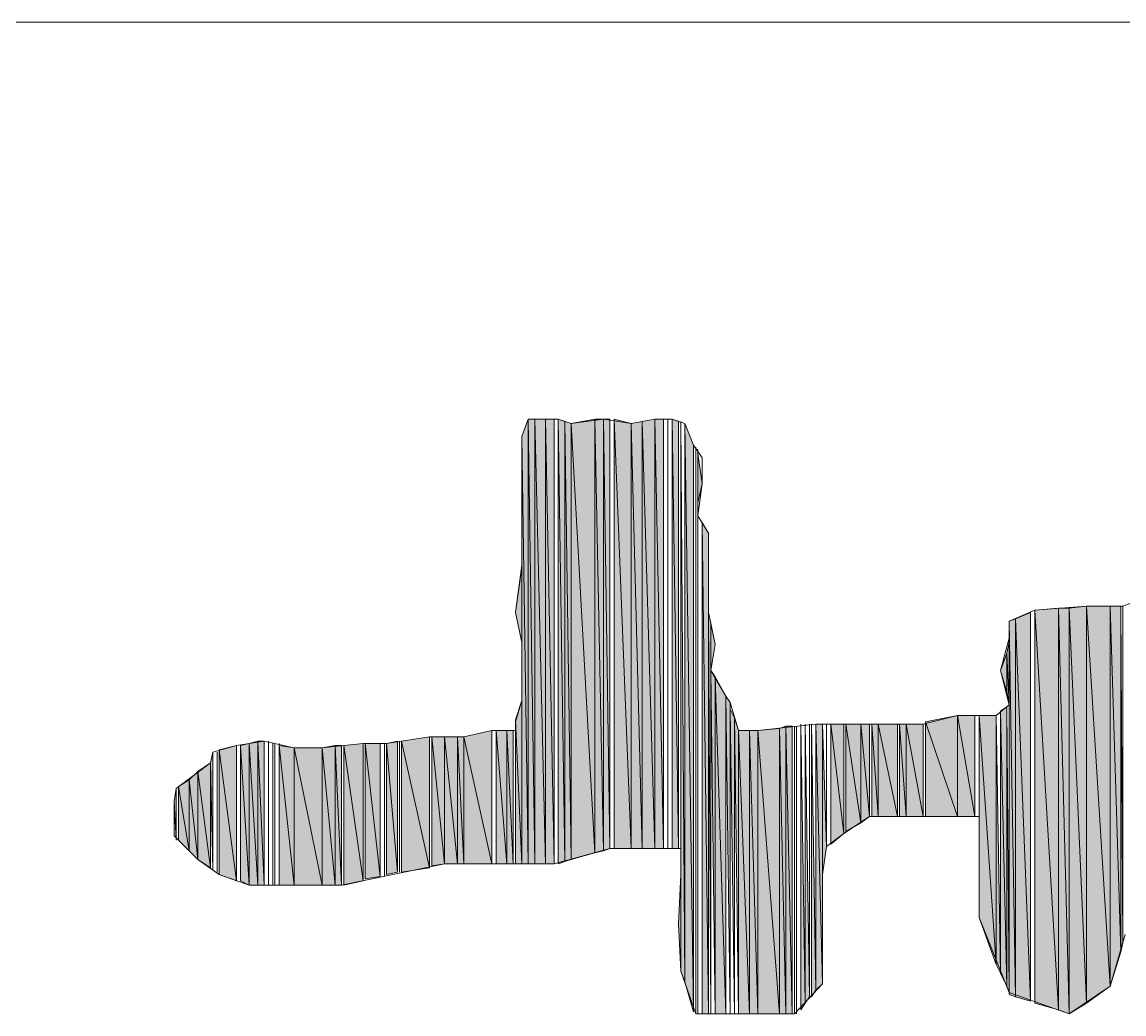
# Model space of a CAD drawing. Header units: millimetres. Extents: x -30643 to 86172, y -19411 to 63186.
# Drawn here: x 82293.8 to 82655, y 915.8 to 1240.9 of the extents above; entities that cross this region are included whole.
import ezdxf

# ---------------------------------------------------------------- set-up
doc = ezdxf.new("R2010")
doc.units = ezdxf.units.MM

msp = doc.modelspace()

# ---------------------------------------------------------------- hatches: boundary and pattern name
h = msp.add_hatch(color=0)
h.dxf.hatch_style = 2
h.paths.add_polyline_path([(82459.75, 965.06), (82459.75, 1110.72), (82457.64, 1105.09)])
h = msp.add_hatch(color=0)
h.dxf.hatch_style = 2
h.paths.add_polyline_path([(82459.75, 965.06), (82461.86, 965.06), (82459.75, 1110.72)])
h = msp.add_hatch(color=0)
h.dxf.hatch_style = 2
h.paths.add_polyline_path([(82461.86, 965.06), (82461.86, 1110.72), (82459.75, 1110.72)])
h = msp.add_hatch(color=0)
h.dxf.hatch_style = 2
h.paths.add_polyline_path([(82461.86, 965.06), (82465.38, 965.06), (82461.86, 1110.72)])
h = msp.add_hatch(color=0)
h.dxf.hatch_style = 2
h.paths.add_polyline_path([(82465.38, 965.06), (82465.38, 1110.72), (82461.86, 1110.72)])
h = msp.add_hatch(color=0)
h.dxf.hatch_style = 2
h.paths.add_polyline_path([(82465.38, 965.06), (82468.2, 965.06), (82465.38, 1110.72)])
h = msp.add_hatch(color=0)
h.dxf.hatch_style = 2
h.paths.add_polyline_path([(82468.2, 965.06), (82468.2, 1110.72), (82465.38, 1110.72)])
h = msp.add_hatch(color=0)
h.dxf.hatch_style = 2
h.paths.add_polyline_path([(82469.6, 965.06), (82471.71, 965.77), (82469.6, 1110.72)])
h = msp.add_hatch(color=0)
h.dxf.hatch_style = 2
h.paths.add_polyline_path([(82471.71, 965.77), (82471.71, 1110.02), (82469.6, 1110.72)])
h = msp.add_hatch(color=0)
h.dxf.hatch_style = 2
h.paths.add_polyline_path([(82471.71, 965.77), (82473.83, 966.47), (82471.71, 1110.02)])
h = msp.add_hatch(color=0)
h.dxf.hatch_style = 2
h.paths.add_polyline_path([(82473.83, 966.47), (82473.83, 1109.32), (82471.71, 1110.02)])
h = msp.add_hatch(color=0)
h.dxf.hatch_style = 2
h.paths.add_polyline_path([(82481.57, 968.58), (82481.57, 1110.72), (82473.83, 1109.32)])
h = msp.add_hatch(color=0)
h.dxf.hatch_style = 2
h.paths.add_polyline_path([(82473.83, 966.47), (82481.57, 968.58), (82473.83, 1109.32)])
h = msp.add_hatch(color=0)
h.dxf.hatch_style = 2
h.paths.add_polyline_path([(82481.57, 968.58), (82484.38, 969.28), (82481.57, 1110.72)])
h = msp.add_hatch(color=0)
h.dxf.hatch_style = 2
h.paths.add_polyline_path([(82484.38, 969.28), (82484.38, 1110.72), (82481.57, 1110.72)])
h = msp.add_hatch(color=0)
h.dxf.hatch_style = 2
h.paths.add_polyline_path([(82484.38, 969.28), (82486.49, 969.99), (82484.38, 1110.72)])
h = msp.add_hatch(color=0)
h.dxf.hatch_style = 2
h.paths.add_polyline_path([(82486.49, 969.99), (82486.49, 1110.72), (82484.38, 1110.72)])
h = msp.add_hatch(color=0)
h.dxf.hatch_style = 2
h.paths.add_polyline_path([(82487.9, 969.99), (82493.53, 969.99), (82487.9, 1110.72)])
h = msp.add_hatch(color=0)
h.dxf.hatch_style = 2
h.paths.add_polyline_path([(82493.53, 969.99), (82493.53, 1109.32), (82487.9, 1110.72)])
h = msp.add_hatch(color=0)
h.dxf.hatch_style = 2
h.paths.add_polyline_path([(82497.05, 969.99), (82497.05, 1110.02), (82493.53, 1109.32)])
h = msp.add_hatch(color=0)
h.dxf.hatch_style = 2
h.paths.add_polyline_path([(82493.53, 969.99), (82497.05, 969.99), (82493.53, 1109.32)])
h = msp.add_hatch(color=0)
h.dxf.hatch_style = 2
h.paths.add_polyline_path([(82501.27, 969.99), (82501.27, 1110.72), (82497.05, 1110.02)])
h = msp.add_hatch(color=0)
h.dxf.hatch_style = 2
h.paths.add_polyline_path([(82497.05, 969.99), (82501.27, 969.99), (82497.05, 1110.02)])
h = msp.add_hatch(color=0)
h.dxf.hatch_style = 2
h.paths.add_polyline_path([(82501.27, 969.99), (82504.08, 969.99), (82501.27, 1110.72)])
h = msp.add_hatch(color=0)
h.dxf.hatch_style = 2
h.paths.add_polyline_path([(82504.08, 969.99), (82504.08, 1110.72), (82501.27, 1110.72)])
h = msp.add_hatch(color=0)
h.dxf.hatch_style = 2
h.paths.add_polyline_path([(82506.9, 969.99), (82509.01, 969.99), (82506.9, 1110.72)])
h = msp.add_hatch(color=0)
h.dxf.hatch_style = 2
h.paths.add_polyline_path([(82509.01, 969.99), (82509.01, 1110.02), (82506.9, 1110.72)])
h = msp.add_hatch(color=0)
h.dxf.hatch_style = 2
h.paths.add_polyline_path([(82509.71, 929.88), (82511.12, 926.36), (82509.71, 1110.02)])
h = msp.add_hatch(color=0)
h.dxf.hatch_style = 2
h.paths.add_polyline_path([(82511.12, 926.36), (82513.94, 916.51), (82511.12, 1109.32)])
h = msp.add_hatch(color=0)
h.dxf.hatch_style = 2
h.paths.add_polyline_path([(82513.94, 916.51), (82513.94, 1102.28), (82511.12, 1109.32)])
h = msp.add_hatch(color=0)
h.dxf.hatch_style = 2
h.paths.add_polyline_path([(82457.64, 965.06), (82459.75, 965.06), (82457.64, 1105.09)])
h = msp.add_hatch(color=0)
h.dxf.hatch_style = 2
h.paths.add_polyline_path([(82515.34, 1079.06), (82515.34, 1083.28), (82515.34, 1100.87)])
h = msp.add_hatch(color=0)
h.dxf.hatch_style = 2
h.paths.add_polyline_path([(82515.34, 1083.28), (82516.75, 1089.61), (82515.34, 1099.47)])
h = msp.add_hatch(color=0)
h.dxf.hatch_style = 2
h.paths.add_polyline_path([(82516.75, 915.8), (82518.86, 915.8), (82516.75, 1076.95)])
h = msp.add_hatch(color=0)
h.dxf.hatch_style = 2
h.paths.add_polyline_path([(82518.86, 915.8), (82518.86, 1073.43), (82516.75, 1076.95)])
h = msp.add_hatch(color=0)
h.dxf.hatch_style = 2
h.paths.add_polyline_path([(82457.64, 1037.54), (82457.64, 1062.17), (82455.53, 1047.39)])
h = msp.add_hatch(color=0)
h.dxf.hatch_style = 2
h.paths.add_polyline_path([(82633.56, 917.21), (82633.56, 1048.8), (82625.82, 1048.1)])
h = msp.add_hatch(color=0)
h.dxf.hatch_style = 2
h.paths.add_polyline_path([(82625.82, 919.32), (82633.56, 917.21), (82625.82, 1048.1)])
h = msp.add_hatch(color=0)
h.dxf.hatch_style = 2
h.paths.add_polyline_path([(82633.56, 917.21), (82637.08, 915.8), (82633.56, 1048.8)])
h = msp.add_hatch(color=0)
h.dxf.hatch_style = 2
h.paths.add_polyline_path([(82637.08, 915.8), (82637.08, 1048.8), (82633.56, 1048.8)])
h = msp.add_hatch(color=0)
h.dxf.hatch_style = 2
h.paths.add_polyline_path([(82642.71, 919.32), (82642.71, 1049.5), (82637.08, 1048.8)])
h = msp.add_hatch(color=0)
h.dxf.hatch_style = 2
h.paths.add_polyline_path([(82637.08, 915.8), (82642.71, 919.32), (82637.08, 1048.8)])
h = msp.add_hatch(color=0)
h.dxf.hatch_style = 2
h.paths.add_polyline_path([(82642.71, 919.32), (82650.45, 924.95), (82642.71, 1049.5)])
h = msp.add_hatch(color=0)
h.dxf.hatch_style = 2
h.paths.add_polyline_path([(82650.45, 924.95), (82650.45, 1049.5), (82642.71, 1049.5)])
h = msp.add_hatch(color=0)
h.dxf.hatch_style = 2
h.paths.add_polyline_path([(82650.45, 924.95), (82653.97, 936.21), (82650.45, 1049.5)])
h = msp.add_hatch(color=0)
h.dxf.hatch_style = 2
h.paths.add_polyline_path([(82653.97, 936.21), (82653.97, 1049.5), (82650.45, 1049.5)])
h = msp.add_hatch(color=0)
h.dxf.hatch_style = 2
h.paths.add_polyline_path([(82653.97, 936.21), (82654.67, 939.03), (82653.97, 1049.5)])
h = msp.add_hatch(color=0)
h.dxf.hatch_style = 2
h.paths.add_polyline_path([(82519.57, 915.8), (82519.57, 1043.87), (82518.86, 1047.39)])
h = msp.add_hatch(color=0)
h.dxf.hatch_style = 2
h.paths.add_polyline_path([(82619.49, 921.43), (82619.49, 1045.28), (82617.38, 1044.58)])
h = msp.add_hatch(color=0)
h.dxf.hatch_style = 2
h.paths.add_polyline_path([(82617.38, 922.14), (82619.49, 921.43), (82617.38, 1044.58)])
h = msp.add_hatch(color=0)
h.dxf.hatch_style = 2
h.paths.add_polyline_path([(82624.41, 920.03), (82624.41, 1047.39), (82619.49, 1045.28)])
h = msp.add_hatch(color=0)
h.dxf.hatch_style = 2
h.paths.add_polyline_path([(82619.49, 921.43), (82624.41, 920.03), (82619.49, 1045.28)])
h = msp.add_hatch(color=0)
h.dxf.hatch_style = 2
h.paths.add_polyline_path([(82519.57, 1028.39), (82520.97, 1036.84), (82519.57, 1043.87)])
h = msp.add_hatch(color=0)
h.dxf.hatch_style = 2
h.paths.add_polyline_path([(82617.38, 1017.13), (82617.38, 1037.54), (82616.67, 1034.02)])
h = msp.add_hatch(color=0)
h.dxf.hatch_style = 2
h.paths.add_polyline_path([(82616.67, 1021.36), (82616.67, 1034.02), (82614.56, 1028.39)])
h = msp.add_hatch(color=0)
h.dxf.hatch_style = 2
h.paths.add_polyline_path([(82616.67, 1021.36), (82617.38, 1017.13), (82616.67, 1034.02)])
h = msp.add_hatch(color=0)
h.dxf.hatch_style = 2
h.paths.add_polyline_path([(82520.97, 915.8), (82520.97, 1026.28), (82519.57, 1028.39)])
h = msp.add_hatch(color=0)
h.dxf.hatch_style = 2
h.paths.add_polyline_path([(82520.97, 915.8), (82524.49, 915.8), (82520.97, 1026.28)])
h = msp.add_hatch(color=0)
h.dxf.hatch_style = 2
h.paths.add_polyline_path([(82524.49, 915.8), (82524.49, 1019.95), (82520.97, 1026.28)])
h = msp.add_hatch(color=0)
h.dxf.hatch_style = 2
h.paths.add_polyline_path([(82525.9, 915.8), (82525.9, 1017.84), (82524.49, 1019.95)])
h = msp.add_hatch(color=0)
h.dxf.hatch_style = 2
h.paths.add_polyline_path([(82457.64, 965.06), (82457.64, 1018.54), (82455.53, 1012.21)])
h = msp.add_hatch(color=0)
h.dxf.hatch_style = 2
h.paths.add_polyline_path([(82525.9, 915.8), (82525.9, 1015.73), (82525.9, 1017.84)])
h = msp.add_hatch(color=0)
h.dxf.hatch_style = 2
h.paths.add_polyline_path([(82527.31, 915.8), (82527.31, 1012.91), (82525.9, 1015.73)])
h = msp.add_hatch(color=0)
h.dxf.hatch_style = 2
h.paths.add_polyline_path([(82616.67, 924.95), (82616.67, 1016.43), (82614.56, 1015.02)])
h = msp.add_hatch(color=0)
h.dxf.hatch_style = 2
h.paths.add_polyline_path([(82616.67, 924.95), (82617.38, 922.84), (82616.67, 1016.43)])
h = msp.add_hatch(color=0)
h.dxf.hatch_style = 2
h.paths.add_polyline_path([(82455.53, 965.06), (82457.64, 965.06), (82455.53, 1012.21)])
h = msp.add_hatch(color=0)
h.dxf.hatch_style = 2
h.paths.add_polyline_path([(82528.71, 915.8), (82528.71, 1008.69), (82527.31, 1012.91)])
h = msp.add_hatch(color=0)
h.dxf.hatch_style = 2
h.paths.add_polyline_path([(82600.49, 980.54), (82600.49, 1013.62), (82589.93, 1011.51)])
h = msp.add_hatch(color=0)
h.dxf.hatch_style = 2
h.paths.add_polyline_path([(82589.93, 980.54), (82600.49, 980.54), (82589.93, 1011.51)])
h = msp.add_hatch(color=0)
h.dxf.hatch_style = 2
h.paths.add_polyline_path([(82600.49, 980.54), (82606.12, 980.54), (82600.49, 1013.62)])
h = msp.add_hatch(color=0)
h.dxf.hatch_style = 2
h.paths.add_polyline_path([(82606.12, 980.54), (82606.12, 1013.62), (82600.49, 1013.62)])
h = msp.add_hatch(color=0)
h.dxf.hatch_style = 2
h.paths.add_polyline_path([(82607.52, 947.47), (82613.15, 931.99), (82607.52, 1013.62)])
h = msp.add_hatch(color=0)
h.dxf.hatch_style = 2
h.paths.add_polyline_path([(82613.15, 931.99), (82613.15, 1013.62), (82607.52, 1013.62)])
h = msp.add_hatch(color=0)
h.dxf.hatch_style = 2
h.paths.add_polyline_path([(82613.15, 931.99), (82614.56, 929.17), (82613.15, 1013.62)])
h = msp.add_hatch(color=0)
h.dxf.hatch_style = 2
h.paths.add_polyline_path([(82614.56, 929.17), (82616.67, 924.95), (82614.56, 1015.02)])
h = msp.add_hatch(color=0)
h.dxf.hatch_style = 2
h.paths.add_polyline_path([(82447.79, 965.06), (82447.79, 1008.69), (82438.64, 1006.58)])
h = msp.add_hatch(color=0)
h.dxf.hatch_style = 2
h.paths.add_polyline_path([(82449.2, 965.06), (82452.72, 965.06), (82449.2, 1008.69)])
h = msp.add_hatch(color=0)
h.dxf.hatch_style = 2
h.paths.add_polyline_path([(82452.72, 965.06), (82452.72, 1008.69), (82449.2, 1008.69)])
h = msp.add_hatch(color=0)
h.dxf.hatch_style = 2
h.paths.add_polyline_path([(82452.72, 965.06), (82454.83, 965.06), (82452.72, 1008.69)])
h = msp.add_hatch(color=0)
h.dxf.hatch_style = 2
h.paths.add_polyline_path([(82454.83, 965.06), (82454.83, 1008.69), (82452.72, 1008.69)])
h = msp.add_hatch(color=0)
h.dxf.hatch_style = 2
h.paths.add_polyline_path([(82528.71, 915.8), (82532.23, 915.8), (82528.71, 1008.69)])
h = msp.add_hatch(color=0)
h.dxf.hatch_style = 2
h.paths.add_polyline_path([(82532.23, 915.8), (82532.23, 1008.69), (82528.71, 1008.69)])
h = msp.add_hatch(color=0)
h.dxf.hatch_style = 2
h.paths.add_polyline_path([(82532.23, 915.8), (82535.05, 915.8), (82532.23, 1008.69)])
h = msp.add_hatch(color=0)
h.dxf.hatch_style = 2
h.paths.add_polyline_path([(82535.05, 915.8), (82535.05, 1008.69), (82532.23, 1008.69)])
h = msp.add_hatch(color=0)
h.dxf.hatch_style = 2
h.paths.add_polyline_path([(82542.08, 915.8), (82542.08, 1009.39), (82535.05, 1008.69)])
h = msp.add_hatch(color=0)
h.dxf.hatch_style = 2
h.paths.add_polyline_path([(82535.05, 915.8), (82542.08, 915.8), (82535.05, 1008.69)])
h = msp.add_hatch(color=0)
h.dxf.hatch_style = 2
h.paths.add_polyline_path([(82544.19, 915.8), (82544.19, 1010.1), (82542.08, 1009.39)])
h = msp.add_hatch(color=0)
h.dxf.hatch_style = 2
h.paths.add_polyline_path([(82542.08, 915.8), (82544.19, 915.8), (82542.08, 1009.39)])
h = msp.add_hatch(color=0)
h.dxf.hatch_style = 2
h.paths.add_polyline_path([(82544.19, 915.8), (82546.3, 915.8), (82544.19, 1010.1)])
h = msp.add_hatch(color=0)
h.dxf.hatch_style = 2
h.paths.add_polyline_path([(82546.3, 915.8), (82546.3, 1010.1), (82544.19, 1010.1)])
h = msp.add_hatch(color=0)
h.dxf.hatch_style = 2
h.paths.add_polyline_path([(82549.12, 917.21), (82550.53, 919.32), (82549.12, 1010.8)])
h = msp.add_hatch(color=0)
h.dxf.hatch_style = 2
h.paths.add_polyline_path([(82550.53, 919.32), (82551.93, 921.43), (82550.53, 1010.8)])
h = msp.add_hatch(color=0)
h.dxf.hatch_style = 2
h.paths.add_polyline_path([(82552.64, 921.43), (82554.05, 923.55), (82552.64, 1010.8)])
h = msp.add_hatch(color=0)
h.dxf.hatch_style = 2
h.paths.add_polyline_path([(82554.05, 923.55), (82556.16, 925.66), (82554.05, 1010.8)])
h = msp.add_hatch(color=0)
h.dxf.hatch_style = 2
h.paths.add_polyline_path([(82556.16, 925.66), (82556.16, 1010.8), (82554.05, 1010.8)])
h = msp.add_hatch(color=0)
h.dxf.hatch_style = 2
h.paths.add_polyline_path([(82556.16, 961.54), (82557.56, 970.69), (82556.16, 1010.8)])
h = msp.add_hatch(color=0)
h.dxf.hatch_style = 2
h.paths.add_polyline_path([(82558.97, 971.4), (82563.19, 974.91), (82558.97, 1010.8)])
h = msp.add_hatch(color=0)
h.dxf.hatch_style = 2
h.paths.add_polyline_path([(82563.19, 974.91), (82563.19, 1010.8), (82558.97, 1010.8)])
h = msp.add_hatch(color=0)
h.dxf.hatch_style = 2
h.paths.add_polyline_path([(82563.9, 975.62), (82568.82, 978.43), (82563.9, 1010.8)])
h = msp.add_hatch(color=0)
h.dxf.hatch_style = 2
h.paths.add_polyline_path([(82568.82, 978.43), (82568.82, 1010.8), (82563.9, 1010.8)])
h = msp.add_hatch(color=0)
h.dxf.hatch_style = 2
h.paths.add_polyline_path([(82568.82, 978.43), (82571.64, 980.54), (82568.82, 1010.8)])
h = msp.add_hatch(color=0)
h.dxf.hatch_style = 2
h.paths.add_polyline_path([(82571.64, 980.54), (82571.64, 1010.8), (82568.82, 1010.8)])
h = msp.add_hatch(color=0)
h.dxf.hatch_style = 2
h.paths.add_polyline_path([(82572.34, 980.54), (82574.45, 980.54), (82572.34, 1010.8)])
h = msp.add_hatch(color=0)
h.dxf.hatch_style = 2
h.paths.add_polyline_path([(82574.45, 980.54), (82574.45, 1010.8), (82572.34, 1010.8)])
h = msp.add_hatch(color=0)
h.dxf.hatch_style = 2
h.paths.add_polyline_path([(82574.45, 980.54), (82580.79, 980.54), (82574.45, 1010.8)])
h = msp.add_hatch(color=0)
h.dxf.hatch_style = 2
h.paths.add_polyline_path([(82580.79, 980.54), (82580.79, 1010.8), (82574.45, 1010.8)])
h = msp.add_hatch(color=0)
h.dxf.hatch_style = 2
h.paths.add_polyline_path([(82581.49, 980.54), (82583.6, 980.54), (82581.49, 1010.8)])
h = msp.add_hatch(color=0)
h.dxf.hatch_style = 2
h.paths.add_polyline_path([(82583.6, 980.54), (82583.6, 1010.8), (82581.49, 1010.8)])
h = msp.add_hatch(color=0)
h.dxf.hatch_style = 2
h.paths.add_polyline_path([(82583.6, 980.54), (82589.23, 980.54), (82583.6, 1010.8)])
h = msp.add_hatch(color=0)
h.dxf.hatch_style = 2
h.paths.add_polyline_path([(82589.23, 980.54), (82589.23, 1010.8), (82583.6, 1010.8)])
h = msp.add_hatch(color=0)
h.dxf.hatch_style = 2
h.paths.add_polyline_path([(82368.27, 958.03), (82368.27, 1004.47), (82365.46, 1003.76)])
h = msp.add_hatch(color=0)
h.dxf.hatch_style = 2
h.paths.add_polyline_path([(82371.09, 958.03), (82371.09, 1005.17), (82368.27, 1004.47)])
h = msp.add_hatch(color=0)
h.dxf.hatch_style = 2
h.paths.add_polyline_path([(82368.27, 958.03), (82371.09, 958.03), (82368.27, 1004.47)])
h = msp.add_hatch(color=0)
h.dxf.hatch_style = 2
h.paths.add_polyline_path([(82371.09, 958.03), (82373.2, 958.03), (82371.09, 1005.17)])
h = msp.add_hatch(color=0)
h.dxf.hatch_style = 2
h.paths.add_polyline_path([(82373.2, 958.03), (82373.2, 1005.17), (82371.09, 1005.17)])
h = msp.add_hatch(color=0)
h.dxf.hatch_style = 2
h.paths.add_polyline_path([(82405.57, 959.43), (82405.57, 1004.47), (82399.24, 1003.76)])
h = msp.add_hatch(color=0)
h.dxf.hatch_style = 2
h.paths.add_polyline_path([(82406.27, 960.14), (82411.2, 960.84), (82406.27, 1004.47)])
h = msp.add_hatch(color=0)
h.dxf.hatch_style = 2
h.paths.add_polyline_path([(82411.2, 960.84), (82411.2, 1004.47), (82406.27, 1004.47)])
h = msp.add_hatch(color=0)
h.dxf.hatch_style = 2
h.paths.add_polyline_path([(82416.83, 962.25), (82416.83, 1005.17), (82413.31, 1004.47)])
h = msp.add_hatch(color=0)
h.dxf.hatch_style = 2
h.paths.add_polyline_path([(82413.31, 961.54), (82416.83, 962.25), (82413.31, 1004.47)])
h = msp.add_hatch(color=0)
h.dxf.hatch_style = 2
h.paths.add_polyline_path([(82427.38, 963.66), (82427.38, 1006.58), (82418.24, 1005.17)])
h = msp.add_hatch(color=0)
h.dxf.hatch_style = 2
h.paths.add_polyline_path([(82418.24, 962.25), (82427.38, 963.66), (82418.24, 1005.17)])
h = msp.add_hatch(color=0)
h.dxf.hatch_style = 2
h.paths.add_polyline_path([(82428.09, 964.36), (82432.31, 965.06), (82428.09, 1006.58)])
h = msp.add_hatch(color=0)
h.dxf.hatch_style = 2
h.paths.add_polyline_path([(82432.31, 965.06), (82432.31, 1006.58), (82428.09, 1006.58)])
h = msp.add_hatch(color=0)
h.dxf.hatch_style = 2
h.paths.add_polyline_path([(82432.31, 965.06), (82436.53, 965.06), (82432.31, 1006.58)])
h = msp.add_hatch(color=0)
h.dxf.hatch_style = 2
h.paths.add_polyline_path([(82436.53, 965.06), (82436.53, 1006.58), (82432.31, 1006.58)])
h = msp.add_hatch(color=0)
h.dxf.hatch_style = 2
h.paths.add_polyline_path([(82436.53, 965.06), (82438.64, 965.06), (82436.53, 1006.58)])
h = msp.add_hatch(color=0)
h.dxf.hatch_style = 2
h.paths.add_polyline_path([(82438.64, 965.06), (82438.64, 1006.58), (82436.53, 1006.58)])
h = msp.add_hatch(color=0)
h.dxf.hatch_style = 2
h.paths.add_polyline_path([(82438.64, 965.06), (82447.79, 965.06), (82438.64, 1006.58)])
h = msp.add_hatch(color=0)
h.dxf.hatch_style = 2
h.paths.add_polyline_path([(82356.31, 962.95), (82356.31, 1001.65), (82355.61, 998.14)])
h = msp.add_hatch(color=0)
h.dxf.hatch_style = 2
h.paths.add_polyline_path([(82364.05, 959.43), (82364.05, 1003.76), (82358.42, 1002.36)])
h = msp.add_hatch(color=0)
h.dxf.hatch_style = 2
h.paths.add_polyline_path([(82358.42, 961.54), (82364.05, 959.43), (82358.42, 1002.36)])
h = msp.add_hatch(color=0)
h.dxf.hatch_style = 2
h.paths.add_polyline_path([(82365.46, 959.43), (82368.27, 958.03), (82365.46, 1003.76)])
h = msp.add_hatch(color=0)
h.dxf.hatch_style = 2
h.paths.add_polyline_path([(82378.13, 958.03), (82383.05, 958.03), (82378.13, 1003.76)])
h = msp.add_hatch(color=0)
h.dxf.hatch_style = 2
h.paths.add_polyline_path([(82383.05, 958.03), (82383.05, 1003.06), (82378.13, 1003.76)])
h = msp.add_hatch(color=0)
h.dxf.hatch_style = 2
h.paths.add_polyline_path([(82383.05, 958.03), (82392.2, 958.03), (82383.05, 1003.06)])
h = msp.add_hatch(color=0)
h.dxf.hatch_style = 2
h.paths.add_polyline_path([(82392.2, 958.03), (82392.2, 1003.06), (82383.05, 1003.06)])
h = msp.add_hatch(color=0)
h.dxf.hatch_style = 2
h.paths.add_polyline_path([(82396.42, 958.03), (82396.42, 1003.76), (82392.2, 1003.06)])
h = msp.add_hatch(color=0)
h.dxf.hatch_style = 2
h.paths.add_polyline_path([(82392.2, 958.03), (82396.42, 958.03), (82392.2, 1003.06)])
h = msp.add_hatch(color=0)
h.dxf.hatch_style = 2
h.paths.add_polyline_path([(82396.42, 958.03), (82398.53, 958.03), (82396.42, 1003.76)])
h = msp.add_hatch(color=0)
h.dxf.hatch_style = 2
h.paths.add_polyline_path([(82398.53, 958.03), (82398.53, 1003.76), (82396.42, 1003.76)])
h = msp.add_hatch(color=0)
h.dxf.hatch_style = 2
h.paths.add_polyline_path([(82399.24, 958.03), (82405.57, 959.43), (82399.24, 1003.76)])
h = msp.add_hatch(color=0)
h.dxf.hatch_style = 2
h.paths.add_polyline_path([(82355.61, 963.66), (82355.61, 998.14), (82351.39, 995.32)])
h = msp.add_hatch(color=0)
h.dxf.hatch_style = 2
h.paths.add_polyline_path([(82351.39, 966.47), (82351.39, 995.32), (82348.57, 992.51)])
h = msp.add_hatch(color=0)
h.dxf.hatch_style = 2
h.paths.add_polyline_path([(82351.39, 966.47), (82355.61, 963.66), (82351.39, 995.32)])
h = msp.add_hatch(color=0)
h.dxf.hatch_style = 2
h.paths.add_polyline_path([(82348.57, 969.28), (82348.57, 992.51), (82345.05, 990.39)])
h = msp.add_hatch(color=0)
h.dxf.hatch_style = 2
h.paths.add_polyline_path([(82345.05, 972.8), (82348.57, 969.28), (82345.05, 990.39)])
h = msp.add_hatch(color=0)
h.dxf.hatch_style = 2
h.paths.add_polyline_path([(82348.57, 969.28), (82351.39, 966.47), (82348.57, 992.51)])
h = msp.add_hatch(color=0)
h.dxf.hatch_style = 2
h.paths.add_polyline_path([(82344.35, 972.8), (82344.35, 989.69), (82343.65, 985.47)])
h = msp.add_hatch(color=0)
h.dxf.hatch_style = 2
h.paths.add_polyline_path([(82509.71, 929.88), (82509.71, 961.54), (82509.01, 945.36)])

# ---------------------------------------------------------------- linework, layer by layer
at = {"color": 0, "lineweight": 0}
for points in [[(79373.42, 1240.9), (84204.88, 1240.9)], [(82655.38, 941.84), (82650.45, 924.95), (82637.08, 915.8), (82617.38, 922.84), (82607.52, 947.47), (82607.52, 967.17), (82607.52, 980.54), (82583.6, 980.54), (82571.64, 980.54), (82563.19, 974.91), (82557.56, 970.69), (82556.16, 961.54), (82556.16, 942.54), (82556.16, 925.66), (82547.01, 915.8), (82525.9, 915.8), (82514.64, 915.8), (82509.71, 929.88), (82509.01, 945.36), (82509.71, 961.54), (82509.71, 969.99), (82497.05, 969.99), (82486.49, 969.99), (82468.2, 965.06), (82454.83, 965.06), (82432.31, 965.06), (82398.53, 958.03), (82368.27, 958.03), (82358.42, 961.54), (82351.39, 966.47), (82343.65, 974.21), (82343.65, 985.47), (82344.35, 989.69), (82355.61, 998.14), (82356.31, 1001.65), (82364.05, 1003.76), (82373.2, 1005.17), (82383.05, 1003.06), (82392.2, 1003.06), (82399.24, 1003.76), (82405.57, 1004.47), (82413.31, 1004.47), (82427.38, 1006.58), (82438.64, 1006.58), (82447.79, 1008.69), (82452.72, 1008.69), (82455.53, 1008.69), (82455.53, 1011.51), (82457.64, 1018.54), (82457.64, 1024.17), (82457.64, 1037.54), (82455.53, 1047.39), (82457.64, 1062.87), (82457.64, 1077.65), (82457.64, 1088.91), (82457.64, 1095.95), (82457.64, 1105.09), (82459.75, 1110.72), (82469.6, 1110.72), (82473.83, 1109.32), (82484.38, 1110.72), (82493.53, 1109.32), (82501.27, 1110.72), (82506.9, 1110.72), (82511.12, 1109.32), (82513.94, 1102.28), (82516.75, 1098.06), (82516.75, 1089.61), (82515.34, 1079.06), (82518.86, 1073.43), (82518.86, 1058.65), (82518.86, 1047.39), (82520.97, 1036.84), (82519.57, 1028.39), (82524.49, 1019.95), (82525.9, 1017.84), (82528.71, 1008.69), (82535.05, 1008.69), (82554.05, 1010.8), (82563.9, 1010.8), (82572.34, 1010.8), (82583.6, 1010.8), (82589.23, 1010.8), (82600.49, 1013.62), (82613.15, 1013.62), (82617.38, 1017.13), (82614.56, 1028.39), (82617.38, 1038.95), (82617.38, 1044.58), (82625.82, 1048.1), (82642.71, 1049.5), (82654.67, 1049.5), (82660.3, 1051.61)]]:
    msp.add_lwpolyline(points, dxfattribs=at)
for points in [[(82459.75, 965.06), (82459.75, 1110.72), (82457.64, 1105.09)], [(82459.75, 965.06), (82461.86, 965.06), (82459.75, 1110.72)], [(82461.86, 965.06), (82461.86, 1110.72), (82459.75, 1110.72)], [(82461.86, 965.06), (82465.38, 965.06), (82461.86, 1110.72)], [(82465.38, 965.06), (82465.38, 1110.72), (82461.86, 1110.72)], [(82465.38, 965.06), (82468.2, 965.06), (82465.38, 1110.72)], [(82468.2, 965.06), (82468.2, 1110.72), (82465.38, 1110.72)], [(82468.2, 965.06), (82468.2, 1110.72)], [(82469.6, 965.06), (82469.6, 1110.72)], [(82469.6, 965.06), (82471.71, 965.77), (82469.6, 1110.72)], [(82471.71, 965.77), (82471.71, 1110.02), (82469.6, 1110.72)], [(82471.71, 965.77), (82473.83, 966.47), (82471.71, 1110.02)], [(82473.83, 966.47), (82473.83, 1109.32), (82471.71, 1110.02)], [(82481.57, 968.58), (82481.57, 1110.72), (82473.83, 1109.32)], [(82473.83, 966.47), (82481.57, 968.58), (82473.83, 1109.32)], [(82481.57, 968.58), (82484.38, 969.28), (82481.57, 1110.72)], [(82484.38, 969.28), (82484.38, 1110.72), (82481.57, 1110.72)], [(82484.38, 969.28), (82486.49, 969.99), (82484.38, 1110.72)], [(82486.49, 969.99), (82486.49, 1110.72), (82484.38, 1110.72)], [(82486.49, 969.99), (82486.49, 1110.72)], [(82487.9, 969.99), (82487.9, 1110.72)], [(82487.9, 969.99), (82493.53, 969.99), (82487.9, 1110.72)], [(82493.53, 969.99), (82493.53, 1109.32), (82487.9, 1110.72)], [(82497.05, 969.99), (82497.05, 1110.02), (82493.53, 1109.32)], [(82493.53, 969.99), (82497.05, 969.99), (82493.53, 1109.32)], [(82501.27, 969.99), (82501.27, 1110.72), (82497.05, 1110.02)], [(82497.05, 969.99), (82501.27, 969.99), (82497.05, 1110.02)], [(82501.27, 969.99), (82504.08, 969.99), (82501.27, 1110.72)], [(82504.08, 969.99), (82504.08, 1110.72), (82501.27, 1110.72)], [(82504.08, 969.99), (82504.08, 1110.72)], [(82505.49, 969.99), (82505.49, 1110.72)], [(82505.49, 969.99), (82505.49, 1110.72)], [(82506.9, 969.99), (82506.9, 1110.72)], [(82506.9, 969.99), (82509.01, 969.99), (82506.9, 1110.72)], [(82509.01, 969.99), (82509.01, 1110.02), (82506.9, 1110.72)], [(82509.01, 969.99), (82509.01, 1110.02)], [(82509.71, 969.99), (82509.71, 1110.02)], [(82509.71, 929.88), (82511.12, 926.36), (82509.71, 1110.02)], [(82511.12, 926.36), (82511.12, 1109.32)], [(82511.12, 926.36), (82513.94, 916.51), (82511.12, 1109.32)], [(82513.94, 916.51), (82513.94, 1102.28), (82511.12, 1109.32)], [(82457.64, 965.06), (82459.75, 965.06), (82457.64, 1105.09)], [(82513.94, 916.51), (82513.94, 1102.28)], [(82514.64, 915.8), (82514.64, 1101.58)], [(82514.64, 915.8), (82514.64, 1101.58)], [(82515.34, 915.8), (82515.34, 1100.87)], [(82515.34, 1079.06), (82515.34, 1083.28), (82515.34, 1100.87)], [(82515.34, 1083.28), (82515.34, 1099.47)], [(82515.34, 1083.28), (82516.75, 1089.61), (82515.34, 1099.47)], [(82516.75, 1089.61), (82516.75, 1098.06)], [(82515.34, 915.8), (82515.34, 1079.06)], [(82515.34, 915.8), (82515.34, 1078.35)], [(82515.34, 915.8), (82515.34, 1078.35)], [(82516.75, 915.8), (82516.75, 1076.95)], [(82516.75, 915.8), (82518.86, 915.8), (82516.75, 1076.95)], [(82518.86, 915.8), (82518.86, 1073.43), (82516.75, 1076.95)], [(82457.64, 1037.54), (82457.64, 1062.17), (82455.53, 1047.39)], [(82457.64, 965.06), (82457.64, 1062.87)], [(82457.64, 965.06), (82457.64, 1062.17)], [(82633.56, 917.21), (82633.56, 1048.8), (82625.82, 1048.1)], [(82625.82, 919.32), (82625.82, 1048.1)], [(82625.82, 919.32), (82633.56, 917.21), (82625.82, 1048.1)], [(82633.56, 917.21), (82637.08, 915.8), (82633.56, 1048.8)], [(82637.08, 915.8), (82637.08, 1048.8), (82633.56, 1048.8)], [(82642.71, 919.32), (82642.71, 1049.5), (82637.08, 1048.8)], [(82637.08, 915.8), (82642.71, 919.32), (82637.08, 1048.8)], [(82642.71, 919.32), (82650.45, 924.95), (82642.71, 1049.5)], [(82650.45, 924.95), (82650.45, 1049.5), (82642.71, 1049.5)], [(82650.45, 924.95), (82653.97, 936.21), (82650.45, 1049.5)], [(82653.97, 936.21), (82653.97, 1049.5), (82650.45, 1049.5)], [(82653.97, 936.21), (82654.67, 939.03), (82653.97, 1049.5)], [(82654.67, 939.03), (82654.67, 1049.5)], [(82654.67, 939.03), (82654.67, 1049.5)], [(82518.86, 915.8), (82518.86, 1047.39)], [(82519.57, 915.8), (82519.57, 1043.87), (82518.86, 1047.39)], [(82619.49, 921.43), (82619.49, 1045.28), (82617.38, 1044.58)], [(82617.38, 922.14), (82619.49, 921.43), (82617.38, 1044.58)], [(82624.41, 920.03), (82624.41, 1047.39), (82619.49, 1045.28)], [(82619.49, 921.43), (82624.41, 920.03), (82619.49, 1045.28)], [(82624.41, 920.03), (82624.41, 1047.39)], [(82519.57, 1028.39), (82520.97, 1036.84), (82519.57, 1043.87)], [(82617.38, 1017.13), (82617.38, 1037.54), (82616.67, 1034.02)], [(82617.38, 922.14), (82617.38, 1038.95)], [(82617.38, 922.84), (82617.38, 1038.24)], [(82617.38, 922.84), (82617.38, 1038.24)], [(82617.38, 922.84), (82617.38, 1037.54)], [(82616.67, 1021.36), (82616.67, 1034.02), (82614.56, 1028.39)], [(82616.67, 1021.36), (82617.38, 1017.13), (82616.67, 1034.02)], [(82519.57, 915.8), (82519.57, 1028.39)], [(82520.97, 915.8), (82520.97, 1026.28), (82519.57, 1028.39)], [(82520.97, 915.8), (82524.49, 915.8), (82520.97, 1026.28)], [(82524.49, 915.8), (82524.49, 1019.95), (82520.97, 1026.28)], [(82524.49, 915.8), (82524.49, 1019.95)], [(82525.9, 915.8), (82525.9, 1017.84), (82524.49, 1019.95)], [(82457.64, 965.06), (82457.64, 1018.54), (82455.53, 1012.21)], [(82525.9, 915.8), (82525.9, 1017.84)], [(82525.9, 915.8), (82525.9, 1015.73), (82525.9, 1017.84)], [(82525.9, 915.8), (82525.9, 1015.73)], [(82527.31, 915.8), (82527.31, 1012.91), (82525.9, 1015.73)], [(82616.67, 924.95), (82616.67, 1016.43), (82614.56, 1015.02)], [(82616.67, 924.95), (82617.38, 922.84), (82616.67, 1016.43)], [(82617.38, 922.84), (82617.38, 1017.13)], [(82455.53, 965.06), (82455.53, 1012.21)], [(82455.53, 965.06), (82457.64, 965.06), (82455.53, 1012.21)], [(82455.53, 965.06), (82455.53, 1011.51)], [(82527.31, 915.8), (82527.31, 1012.91)], [(82528.71, 915.8), (82528.71, 1008.69), (82527.31, 1012.91)], [(82600.49, 980.54), (82600.49, 1013.62), (82589.93, 1011.51)], [(82589.93, 980.54), (82589.93, 1011.51)], [(82589.93, 980.54), (82600.49, 980.54), (82589.93, 1011.51)], [(82600.49, 980.54), (82606.12, 980.54), (82600.49, 1013.62)], [(82606.12, 980.54), (82606.12, 1013.62), (82600.49, 1013.62)], [(82606.12, 980.54), (82606.12, 1013.62)], [(82606.12, 980.54), (82606.12, 1013.62)], [(82606.12, 980.54), (82606.12, 1013.62)], [(82607.52, 980.54), (82607.52, 1013.62)], [(82607.52, 947.47), (82613.15, 931.99), (82607.52, 1013.62)], [(82613.15, 931.99), (82613.15, 1013.62), (82607.52, 1013.62)], [(82613.15, 931.99), (82614.56, 929.17), (82613.15, 1013.62)], [(82614.56, 929.17), (82614.56, 1015.02)], [(82614.56, 929.17), (82616.67, 924.95), (82614.56, 1015.02)], [(82447.79, 965.06), (82447.79, 1008.69), (82438.64, 1006.58)], [(82447.79, 965.06), (82447.79, 1008.69)], [(82447.79, 965.06), (82447.79, 1008.69)], [(82447.79, 965.06), (82447.79, 1008.69)], [(82449.2, 965.06), (82449.2, 1008.69)], [(82449.2, 965.06), (82452.72, 965.06), (82449.2, 1008.69)], [(82452.72, 965.06), (82452.72, 1008.69), (82449.2, 1008.69)], [(82452.72, 965.06), (82454.83, 965.06), (82452.72, 1008.69)], [(82454.83, 965.06), (82454.83, 1008.69), (82452.72, 1008.69)], [(82454.83, 965.06), (82454.83, 1008.69)], [(82455.53, 965.06), (82455.53, 1008.69)], [(82528.71, 915.8), (82532.23, 915.8), (82528.71, 1008.69)], [(82532.23, 915.8), (82532.23, 1008.69), (82528.71, 1008.69)], [(82532.23, 915.8), (82535.05, 915.8), (82532.23, 1008.69)], [(82535.05, 915.8), (82535.05, 1008.69), (82532.23, 1008.69)], [(82542.08, 915.8), (82542.08, 1009.39), (82535.05, 1008.69)], [(82535.05, 915.8), (82542.08, 915.8), (82535.05, 1008.69)], [(82544.19, 915.8), (82544.19, 1010.1), (82542.08, 1009.39)], [(82542.08, 915.8), (82544.19, 915.8), (82542.08, 1009.39)], [(82544.19, 915.8), (82546.3, 915.8), (82544.19, 1010.1)], [(82546.3, 915.8), (82546.3, 1010.1), (82544.19, 1010.1)], [(82546.3, 915.8), (82546.3, 1010.1)], [(82547.01, 915.8), (82547.01, 1010.1)], [(82547.01, 915.8), (82547.01, 1010.1)], [(82547.71, 915.8), (82547.71, 1010.1)], [(82547.71, 915.8), (82547.71, 1010.1)], [(82549.12, 917.21), (82549.12, 1010.8)], [(82549.12, 917.21), (82550.53, 919.32), (82549.12, 1010.8)], [(82550.53, 919.32), (82550.53, 1010.8)], [(82550.53, 919.32), (82551.93, 921.43), (82550.53, 1010.8)], [(82551.93, 921.43), (82551.93, 1010.8)], [(82551.93, 921.43), (82551.93, 1010.8)], [(82552.64, 921.43), (82552.64, 1010.8)], [(82552.64, 921.43), (82554.05, 923.55), (82552.64, 1010.8)], [(82554.05, 923.55), (82554.05, 1010.8)], [(82554.05, 923.55), (82556.16, 925.66), (82554.05, 1010.8)], [(82556.16, 925.66), (82556.16, 1010.8), (82554.05, 1010.8)], [(82556.16, 961.54), (82557.56, 970.69), (82556.16, 1010.8)], [(82557.56, 970.69), (82557.56, 1010.8)], [(82557.56, 970.69), (82557.56, 1010.8)], [(82558.97, 971.4), (82558.97, 1010.8)], [(82558.97, 971.4), (82563.19, 974.91), (82558.97, 1010.8)], [(82563.19, 974.91), (82563.19, 1010.8), (82558.97, 1010.8)], [(82563.19, 974.91), (82563.19, 1010.8)], [(82563.9, 975.62), (82563.9, 1010.8)], [(82563.9, 975.62), (82568.82, 978.43), (82563.9, 1010.8)], [(82568.82, 978.43), (82568.82, 1010.8), (82563.9, 1010.8)], [(82568.82, 978.43), (82571.64, 980.54), (82568.82, 1010.8)], [(82571.64, 980.54), (82571.64, 1010.8), (82568.82, 1010.8)], [(82571.64, 980.54), (82571.64, 1010.8)], [(82571.64, 980.54), (82571.64, 1010.8)], [(82571.64, 980.54), (82571.64, 1010.8)], [(82572.34, 980.54), (82572.34, 1010.8)], [(82572.34, 980.54), (82574.45, 980.54), (82572.34, 1010.8)], [(82574.45, 980.54), (82574.45, 1010.8), (82572.34, 1010.8)], [(82574.45, 980.54), (82580.79, 980.54), (82574.45, 1010.8)], [(82580.79, 980.54), (82580.79, 1010.8), (82574.45, 1010.8)], [(82580.79, 980.54), (82580.79, 1010.8)], [(82581.49, 980.54), (82581.49, 1010.8)], [(82581.49, 980.54), (82583.6, 980.54), (82581.49, 1010.8)], [(82583.6, 980.54), (82583.6, 1010.8), (82581.49, 1010.8)], [(82583.6, 980.54), (82583.6, 1010.8)], [(82583.6, 980.54), (82583.6, 1010.8)], [(82583.6, 980.54), (82589.23, 980.54), (82583.6, 1010.8)], [(82589.23, 980.54), (82589.23, 1010.8), (82583.6, 1010.8)], [(82589.23, 980.54), (82589.23, 1010.8)], [(82368.27, 958.03), (82368.27, 1004.47), (82365.46, 1003.76)], [(82371.09, 958.03), (82371.09, 1005.17), (82368.27, 1004.47)], [(82368.27, 958.03), (82371.09, 958.03), (82368.27, 1004.47)], [(82371.09, 958.03), (82373.2, 958.03), (82371.09, 1005.17)], [(82373.2, 958.03), (82373.2, 1005.17), (82371.09, 1005.17)], [(82373.2, 958.03), (82373.2, 1005.17)], [(82374.61, 958.03), (82374.61, 1005.17)], [(82374.61, 958.03), (82374.61, 1005.17)], [(82374.61, 958.03), (82374.61, 1005.17)], [(82374.61, 958.03), (82374.61, 1005.17)], [(82376.01, 958.03), (82376.01, 1004.47)], [(82376.01, 958.03), (82376.01, 1004.47)], [(82376.72, 958.03), (82376.72, 1004.47)], [(82376.72, 958.03), (82376.72, 1004.47)], [(82378.13, 958.03), (82378.13, 1004.47)], [(82378.13, 958.03), (82378.13, 1004.47)], [(82405.57, 959.43), (82405.57, 1004.47), (82399.24, 1003.76)], [(82405.57, 959.43), (82405.57, 1004.47)], [(82406.27, 960.14), (82406.27, 1004.47)], [(82406.27, 960.14), (82411.2, 960.84), (82406.27, 1004.47)], [(82411.2, 960.84), (82411.2, 1004.47), (82406.27, 1004.47)], [(82411.2, 960.84), (82411.2, 1004.47)], [(82412.61, 960.84), (82412.61, 1004.47)], [(82412.61, 960.84), (82412.61, 1004.47)], [(82416.83, 962.25), (82416.83, 1005.17), (82413.31, 1004.47)], [(82413.31, 961.54), (82413.31, 1004.47)], [(82413.31, 961.54), (82416.83, 962.25), (82413.31, 1004.47)], [(82416.83, 962.25), (82416.83, 1005.17)], [(82417.53, 962.25), (82417.53, 1005.17)], [(82417.53, 962.25), (82417.53, 1005.17)], [(82427.38, 963.66), (82427.38, 1006.58), (82418.24, 1005.17)], [(82418.24, 962.25), (82418.24, 1005.17)], [(82418.24, 962.25), (82418.24, 1005.17)], [(82418.24, 962.25), (82418.24, 1005.17)], [(82418.24, 962.25), (82427.38, 963.66), (82418.24, 1005.17)], [(82427.38, 963.66), (82427.38, 1006.58)], [(82428.09, 964.36), (82428.09, 1006.58)], [(82428.09, 964.36), (82432.31, 965.06), (82428.09, 1006.58)], [(82432.31, 965.06), (82432.31, 1006.58), (82428.09, 1006.58)], [(82432.31, 965.06), (82436.53, 965.06), (82432.31, 1006.58)], [(82436.53, 965.06), (82436.53, 1006.58), (82432.31, 1006.58)], [(82436.53, 965.06), (82438.64, 965.06), (82436.53, 1006.58)], [(82438.64, 965.06), (82438.64, 1006.58), (82436.53, 1006.58)], [(82438.64, 965.06), (82447.79, 965.06), (82438.64, 1006.58)], [(82356.31, 962.95), (82356.31, 1001.65), (82355.61, 998.14)], [(82356.31, 962.95), (82356.31, 1001.65)], [(82357.72, 962.25), (82357.72, 1001.65)], [(82357.72, 962.25), (82357.72, 1001.65)], [(82364.05, 959.43), (82364.05, 1003.76), (82358.42, 1002.36)], [(82358.42, 961.54), (82358.42, 1002.36)], [(82358.42, 961.54), (82364.05, 959.43), (82358.42, 1002.36)], [(82364.05, 959.43), (82364.05, 1003.76)], [(82365.46, 959.43), (82365.46, 1003.76)], [(82365.46, 959.43), (82368.27, 958.03), (82365.46, 1003.76)], [(82378.13, 958.03), (82378.13, 1003.76)], [(82378.13, 958.03), (82383.05, 958.03), (82378.13, 1003.76)], [(82383.05, 958.03), (82383.05, 1003.06), (82378.13, 1003.76)], [(82383.05, 958.03), (82392.2, 958.03), (82383.05, 1003.06)], [(82392.2, 958.03), (82392.2, 1003.06), (82383.05, 1003.06)], [(82396.42, 958.03), (82396.42, 1003.76), (82392.2, 1003.06)], [(82392.2, 958.03), (82396.42, 958.03), (82392.2, 1003.06)], [(82396.42, 958.03), (82398.53, 958.03), (82396.42, 1003.76)], [(82398.53, 958.03), (82398.53, 1003.76), (82396.42, 1003.76)], [(82398.53, 958.03), (82398.53, 1003.76)], [(82399.24, 958.03), (82399.24, 1003.76)], [(82399.24, 958.03), (82405.57, 959.43), (82399.24, 1003.76)], [(82355.61, 963.66), (82355.61, 998.14), (82351.39, 995.32)], [(82355.61, 963.66), (82355.61, 998.14)], [(82351.39, 966.47), (82351.39, 995.32), (82348.57, 992.51)], [(82351.39, 966.47), (82355.61, 963.66), (82351.39, 995.32)], [(82348.57, 969.28), (82348.57, 992.51), (82345.05, 990.39)], [(82345.05, 972.8), (82345.05, 990.39)], [(82345.05, 972.8), (82348.57, 969.28), (82345.05, 990.39)], [(82348.57, 969.28), (82351.39, 966.47), (82348.57, 992.51)], [(82344.35, 972.8), (82344.35, 989.69), (82343.65, 985.47)], [(82344.35, 972.8), (82344.35, 989.69)], [(82343.65, 974.21), (82343.65, 985.47)], [(82509.71, 929.88), (82509.71, 961.54), (82509.01, 945.36)]]:
    msp.add_lwpolyline(points, close=True, dxfattribs=at)

doc.saveas('drawing.dxf')
